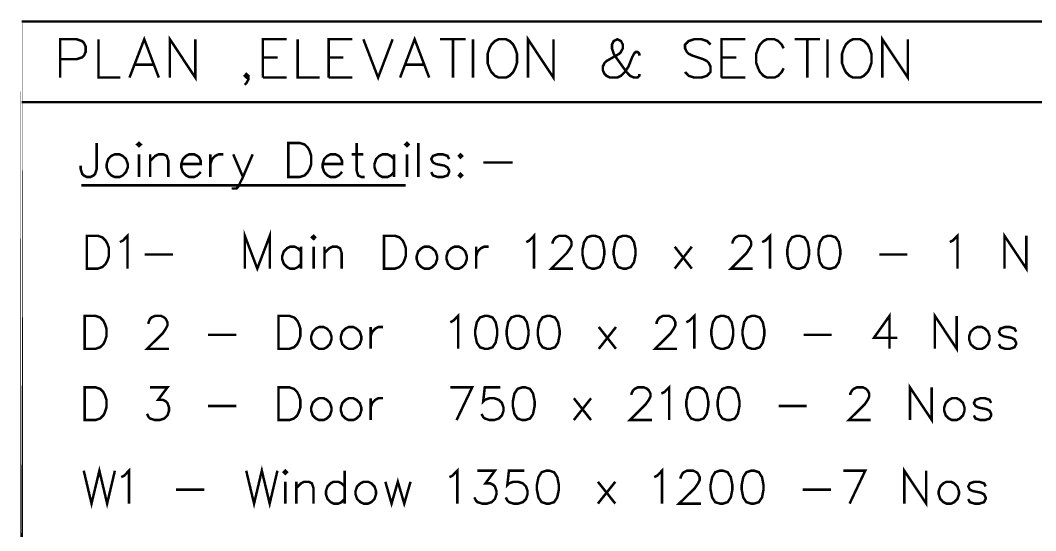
# Model space of a CAD drawing. Header units: millimetres. Extents: x 2845 to 3257, y 1294 to 1582.
# Drawn here: x 3013.9 to 3117.3, y 1393 to 1444.9 of the extents above; entities that cross this region are included whole.
import ezdxf

# ---------------------------------------------------------------- set-up
doc = ezdxf.new("R2010")
doc.units = ezdxf.units.MM
doc.layers.add('P', color=7, linetype='Continuous')

msp = doc.modelspace()

# ---------------------------------------------------------------- linework, layer by layer
at = {"layer": 'P', "const_width": 0.254}
for points in [[(3014.01, 1444.79), (3118.91, 1444.79)], [(3014.01, 1444.79), (3014.01, 1332.69), (3014.01, 1444.79)], [(3025, 1439.09), (3026.5, 1442.99), (3027.98, 1439.09)], [(3029.11, 1439.09), (3029.11, 1442.99), (3031.7, 1439.09), (3031.7, 1442.99)], [(3052.55, 1439.09), (3054.03, 1442.99), (3055.51, 1439.09)], [(3065.57, 1439.09), (3065.57, 1442.99), (3068.16, 1439.09), (3068.16, 1442.99)], [(3101.65, 1439.09), (3101.65, 1442.99), (3104.25, 1439.09), (3104.25, 1442.99)], [(3017.94, 1439.09), (3017.94, 1442.99), (3019.62, 1442.99), (3020.16, 1442.81), (3020.36, 1442.62), (3020.53, 1442.25), (3020.53, 1441.7), (3020.36, 1441.33), (3020.16, 1441.14), (3019.62, 1440.96), (3017.94, 1440.96)], [(3021.84, 1442.99), (3021.84, 1439.09), (3024.08, 1439.09)], [(3038.58, 1439.09), (3038.58, 1442.99), (3041.01, 1442.99)], [(3042.12, 1442.99), (3042.12, 1439.09), (3044.35, 1439.09)], [(3045.28, 1439.09), (3045.28, 1442.99), (3047.7, 1442.99)], [(3048.81, 1442.99), (3050.31, 1439.09), (3051.79, 1442.99)], [(3056.62, 1442.99), (3059.23, 1442.99)], [(3057.93, 1442.99), (3057.93, 1439.09)], [(3059.97, 1439.09), (3059.97, 1442.99)], [(3062.58, 1442.99), (3062.21, 1442.81), (3061.84, 1442.44), (3061.65, 1442.07), (3061.46, 1441.51), (3061.46, 1440.57), (3061.65, 1440.03), (3061.84, 1439.66), (3062.21, 1439.27), (3062.58, 1439.09), (3063.33, 1439.09), (3063.7, 1439.27), (3064.07, 1439.66), (3064.26, 1440.03), (3064.45, 1440.57), (3064.45, 1441.51), (3064.26, 1442.07), (3064.07, 1442.44), (3063.7, 1442.81), (3063.33, 1442.99), (3062.58, 1442.99)], [(3076.91, 1441.33), (3076.91, 1441.51), (3076.73, 1441.7), (3076.54, 1441.7), (3076.36, 1441.51), (3076.17, 1441.14), (3075.8, 1440.2), (3075.43, 1439.66), (3075.04, 1439.27), (3074.67, 1439.09), (3073.93, 1439.09), (3073.56, 1439.27), (3073.36, 1439.46), (3073.19, 1439.83), (3073.19, 1440.2), (3073.36, 1440.57), (3073.56, 1440.77), (3074.86, 1441.51), (3075.04, 1441.7), (3075.23, 1442.07), (3075.23, 1442.44), (3075.04, 1442.81), (3074.67, 1442.99), (3074.3, 1442.81), (3074.12, 1442.44), (3074.12, 1442.07), (3074.3, 1441.51), (3074.67, 1440.96), (3075.6, 1439.66), (3075.97, 1439.27), (3076.36, 1439.09), (3076.73, 1439.09), (3076.91, 1439.27), (3076.91, 1439.46)], [(3084.16, 1442.44), (3083.79, 1442.81), (3083.24, 1442.99), (3082.5, 1442.99), (3081.93, 1442.81), (3081.56, 1442.44), (3081.56, 1442.07), (3081.74, 1441.7), (3081.93, 1441.51), (3082.3, 1441.33), (3083.42, 1440.96), (3083.79, 1440.77), (3083.98, 1440.57), (3084.16, 1440.2), (3084.16, 1439.66), (3083.79, 1439.27), (3083.24, 1439.09), (3082.5, 1439.09), (3081.93, 1439.27), (3081.56, 1439.66)], [(3085.27, 1439.09), (3085.27, 1442.99), (3087.7, 1442.99)], [(3091.6, 1442.07), (3091.41, 1442.44), (3091.04, 1442.81), (3090.67, 1442.99), (3089.92, 1442.99), (3089.55, 1442.81), (3089.18, 1442.44), (3089.01, 1442.07), (3088.81, 1441.51), (3088.81, 1440.57), (3089.01, 1440.03), (3089.18, 1439.66), (3089.55, 1439.27), (3089.92, 1439.09), (3090.67, 1439.09), (3091.04, 1439.27), (3091.41, 1439.66), (3091.6, 1440.03)], [(3092.71, 1442.99), (3095.32, 1442.99)], [(3094.02, 1442.99), (3094.02, 1439.09)], [(3096.06, 1439.09), (3096.06, 1442.99)], [(3098.67, 1442.99), (3098.3, 1442.81), (3097.92, 1442.44), (3097.74, 1442.07), (3097.54, 1441.51), (3097.54, 1440.57), (3097.74, 1440.03), (3097.92, 1439.66), (3098.3, 1439.27), (3098.67, 1439.09), (3099.41, 1439.09), (3099.78, 1439.27), (3100.16, 1439.66), (3100.35, 1440.03), (3100.54, 1440.57), (3100.54, 1441.51), (3100.35, 1442.07), (3100.16, 1442.44), (3099.78, 1442.81), (3099.41, 1442.99), (3098.67, 1442.99)], [(3038.58, 1441.14), (3040.08, 1441.14)], [(3045.28, 1441.14), (3046.78, 1441.14)], [(3085.27, 1441.14), (3086.77, 1441.14)], [(3025.56, 1440.4), (3027.43, 1440.4)], [(3053.09, 1440.4), (3054.95, 1440.4)], [(3037.1, 1439.27), (3036.9, 1439.09), (3036.73, 1439.27), (3036.9, 1439.46), (3037.1, 1439.27), (3037.1, 1438.9), (3036.9, 1438.53), (3036.73, 1438.35)], [(3038.58, 1439.09), (3041.01, 1439.09)], [(3045.28, 1439.09), (3047.7, 1439.09)], [(3085.27, 1439.09), (3087.7, 1439.09)], [(3014.01, 1436.59), (3118.91, 1436.59)], [(3021.66, 1432.44), (3021.66, 1429.8), (3021.5, 1429.3), (3021.34, 1429.13), (3021.01, 1428.97), (3020.67, 1428.97), (3020.34, 1429.13), (3020.18, 1429.3), (3020.02, 1429.8), (3020.02, 1430.13)], [(3025.79, 1432.28), (3025.97, 1432.12), (3026.14, 1432.28), (3025.97, 1432.44), (3025.79, 1432.28)], [(3041.17, 1428.97), (3041.17, 1432.44), (3042.33, 1432.44), (3042.83, 1432.28), (3043.16, 1431.95), (3043.34, 1431.61), (3043.5, 1431.12), (3043.5, 1430.29), (3043.34, 1429.8), (3043.16, 1429.48), (3042.83, 1429.13), (3042.33, 1428.97), (3041.17, 1428.97)], [(3048.12, 1432.44), (3048.12, 1429.64), (3048.28, 1429.13), (3048.61, 1428.97), (3048.95, 1428.97)], [(3053.08, 1432.28), (3053.25, 1432.12), (3053.41, 1432.28), (3053.25, 1432.44), (3053.08, 1432.28)], [(3054.4, 1428.97), (3054.4, 1432.44)], [(3023.5, 1431.28), (3023.14, 1431.12), (3022.83, 1430.8), (3022.67, 1430.29), (3022.67, 1429.95), (3022.83, 1429.48), (3023.14, 1429.13), (3023.5, 1428.97), (3023.99, 1428.97), (3024.31, 1429.13), (3024.64, 1429.48), (3024.82, 1429.95), (3024.82, 1430.29), (3024.64, 1430.8), (3024.31, 1431.12), (3023.99, 1431.28), (3023.5, 1431.28)], [(3025.97, 1431.28), (3025.97, 1428.97)], [(3027.11, 1428.97), (3027.11, 1431.28)], [(3027.11, 1430.62), (3027.62, 1431.12), (3027.94, 1431.28), (3028.44, 1431.28), (3028.79, 1431.12), (3028.95, 1430.62), (3028.95, 1428.97)], [(3030.27, 1430.29), (3032.25, 1430.29), (3032.25, 1430.62), (3032.09, 1430.96), (3031.91, 1431.12), (3031.59, 1431.28), (3031.08, 1431.28), (3030.76, 1431.12), (3030.43, 1430.8), (3030.27, 1430.29), (3030.27, 1429.95), (3030.43, 1429.48), (3030.76, 1429.13), (3031.08, 1428.97), (3031.59, 1428.97), (3031.91, 1429.13), (3032.25, 1429.48)], [(3033.23, 1428.97), (3033.23, 1431.28)], [(3033.23, 1430.29), (3033.41, 1430.8), (3033.73, 1431.12), (3034.08, 1431.28), (3034.56, 1431.28)], [(3035.56, 1431.28), (3036.55, 1428.97), (3037.54, 1431.28)], [(3044.66, 1430.29), (3046.64, 1430.29), (3046.64, 1430.62), (3046.46, 1430.96), (3046.3, 1431.12), (3045.97, 1431.28), (3045.47, 1431.28), (3045.14, 1431.12), (3044.82, 1430.8), (3044.66, 1430.29), (3044.66, 1429.95), (3044.82, 1429.48), (3045.14, 1429.13), (3045.47, 1428.97), (3045.97, 1428.97), (3046.3, 1429.13), (3046.64, 1429.48)], [(3047.63, 1431.28), (3048.79, 1431.28)], [(3051.93, 1430.8), (3051.6, 1431.12), (3051.26, 1431.28), (3050.77, 1431.28), (3050.43, 1431.12), (3050.11, 1430.8), (3049.94, 1430.29), (3049.94, 1429.95), (3050.11, 1429.48), (3050.43, 1429.13), (3050.77, 1428.97), (3051.26, 1428.97), (3051.6, 1429.13), (3051.93, 1429.48)], [(3051.93, 1431.28), (3051.93, 1428.97)], [(3053.25, 1431.28), (3053.25, 1428.97)], [(3057.54, 1430.8), (3057.38, 1431.12), (3056.89, 1431.28), (3056.39, 1431.28), (3055.9, 1431.12), (3055.72, 1430.8), (3055.9, 1430.45), (3056.22, 1430.29), (3057.05, 1430.13), (3057.38, 1429.95), (3057.54, 1429.64), (3057.54, 1429.48), (3057.38, 1429.13), (3056.89, 1428.97), (3056.39, 1428.97), (3055.9, 1429.13), (3055.72, 1429.48)], [(3058.7, 1431.28), (3058.55, 1431.12), (3058.7, 1430.96), (3058.86, 1431.12), (3058.7, 1431.28)], [(3061.01, 1430.45), (3064, 1430.45)], [(3036.55, 1428.97), (3036.06, 1427.98), (3035.88, 1427.8), (3035.4, 1427.8)], [(3058.7, 1429.3), (3058.55, 1429.13), (3058.7, 1428.97), (3058.86, 1429.13), (3058.7, 1429.3)], [(3020.11, 1428.12), (3053.13, 1428.12)], [(3036.74, 1419.65), (3036.74, 1422.99), (3038.01, 1419.65), (3039.28, 1422.99), (3039.28, 1419.65)], [(3020.66, 1419.65), (3020.66, 1422.99), (3021.77, 1422.99), (3022.24, 1422.83), (3022.56, 1422.51), (3022.74, 1422.19), (3022.9, 1421.72), (3022.9, 1420.92), (3022.74, 1420.45), (3022.56, 1420.13), (3022.24, 1419.81), (3021.77, 1419.65), (3020.66, 1419.65)], [(3024.01, 1422.35), (3024.33, 1422.51), (3024.8, 1422.99), (3024.8, 1419.65)], [(3043.57, 1422.83), (3043.75, 1422.67), (3043.9, 1422.83), (3043.75, 1422.99), (3043.57, 1422.83)], [(3050.91, 1419.65), (3050.91, 1422.99), (3052.02, 1422.99), (3052.49, 1422.83), (3052.81, 1422.51), (3052.97, 1422.19), (3053.13, 1421.72), (3053.13, 1420.92), (3052.97, 1420.45), (3052.81, 1420.13), (3052.49, 1419.81), (3052.02, 1419.65), (3050.91, 1419.65)], [(3065.39, 1422.35), (3065.71, 1422.51), (3066.18, 1422.99), (3066.18, 1419.65)], [(3068.09, 1422.19), (3068.09, 1422.35), (3068.25, 1422.67), (3068.41, 1422.83), (3068.74, 1422.99), (3069.38, 1422.99), (3069.69, 1422.83), (3069.85, 1422.67), (3070.01, 1422.35), (3070.01, 1422.03), (3069.85, 1421.72), (3069.53, 1421.24), (3067.93, 1419.65), (3070.17, 1419.65)], [(3072.07, 1422.99), (3071.6, 1422.83), (3071.28, 1422.35), (3071.12, 1421.56), (3071.12, 1421.08), (3071.28, 1420.29), (3071.6, 1419.81), (3072.07, 1419.65), (3072.39, 1419.65), (3072.87, 1419.81), (3073.19, 1420.29), (3073.34, 1421.08), (3073.34, 1421.56), (3073.19, 1422.35), (3072.87, 1422.83), (3072.39, 1422.99), (3072.07, 1422.99)], [(3075.25, 1422.99), (3074.77, 1422.83), (3074.46, 1422.35), (3074.3, 1421.56), (3074.3, 1421.08), (3074.46, 1420.29), (3074.77, 1419.81), (3075.25, 1419.65), (3075.57, 1419.65), (3076.04, 1419.81), (3076.36, 1420.29), (3076.52, 1421.08), (3076.52, 1421.56), (3076.36, 1422.35), (3076.04, 1422.83), (3075.57, 1422.99), (3075.25, 1422.99)], [(3086.4, 1422.19), (3086.4, 1422.35), (3086.56, 1422.67), (3086.71, 1422.83), (3087.03, 1422.99), (3087.67, 1422.99), (3087.98, 1422.83), (3088.14, 1422.67), (3088.3, 1422.35), (3088.3, 1422.03), (3088.14, 1421.72), (3087.83, 1421.24), (3086.24, 1419.65), (3088.46, 1419.65)], [(3089.41, 1422.35), (3089.75, 1422.51), (3090.22, 1422.99), (3090.22, 1419.65)], [(3092.92, 1422.99), (3092.45, 1422.83), (3092.13, 1422.35), (3091.97, 1421.56), (3091.97, 1421.08), (3092.13, 1420.29), (3092.45, 1419.81), (3092.92, 1419.65), (3093.24, 1419.65), (3093.72, 1419.81), (3094.03, 1420.29), (3094.19, 1421.08), (3094.19, 1421.56), (3094.03, 1422.35), (3093.72, 1422.83), (3093.24, 1422.99), (3092.92, 1422.99)], [(3096.1, 1422.99), (3095.62, 1422.83), (3095.3, 1422.35), (3095.15, 1421.56), (3095.15, 1421.08), (3095.3, 1420.29), (3095.62, 1419.81), (3096.1, 1419.65), (3096.42, 1419.65), (3096.89, 1419.81), (3097.21, 1420.29), (3097.37, 1421.08), (3097.37, 1421.56), (3097.21, 1422.35), (3096.89, 1422.83), (3096.42, 1422.99), (3096.1, 1422.99)], [(3108.52, 1422.35), (3108.83, 1422.51), (3109.31, 1422.99), (3109.31, 1419.65)], [(3114.09, 1419.65), (3114.09, 1422.99), (3116.31, 1419.65), (3116.31, 1422.99)], [(3042.46, 1421.4), (3042.14, 1421.72), (3041.82, 1421.88), (3041.35, 1421.88), (3041.03, 1421.72), (3040.71, 1421.4), (3040.55, 1420.92), (3040.55, 1420.61), (3040.71, 1420.13), (3041.03, 1419.81), (3041.35, 1419.65), (3041.82, 1419.65), (3042.14, 1419.81), (3042.46, 1420.13)], [(3042.46, 1421.88), (3042.46, 1419.65)], [(3043.75, 1421.88), (3043.75, 1419.65)], [(3044.86, 1419.65), (3044.86, 1421.88)], [(3044.86, 1421.24), (3045.33, 1421.72), (3045.65, 1421.88), (3046.13, 1421.88), (3046.44, 1421.72), (3046.6, 1421.24), (3046.6, 1419.65)], [(3055.03, 1421.88), (3054.72, 1421.72), (3054.4, 1421.4), (3054.24, 1420.92), (3054.24, 1420.61), (3054.4, 1420.13), (3054.72, 1419.81), (3055.03, 1419.65), (3055.51, 1419.65), (3055.83, 1419.81), (3056.16, 1420.13), (3056.32, 1420.61), (3056.32, 1420.92), (3056.16, 1421.4), (3055.83, 1421.72), (3055.51, 1421.88), (3055.03, 1421.88)], [(3058.07, 1421.88), (3057.75, 1421.72), (3057.43, 1421.4), (3057.28, 1420.92), (3057.28, 1420.61), (3057.43, 1420.13), (3057.75, 1419.81), (3058.07, 1419.65), (3058.55, 1419.65), (3058.86, 1419.81), (3059.18, 1420.13), (3059.34, 1420.61), (3059.34, 1420.92), (3059.18, 1421.4), (3058.86, 1421.72), (3058.55, 1421.88), (3058.07, 1421.88)], [(3060.29, 1419.65), (3060.29, 1421.88)], [(3060.29, 1420.92), (3060.45, 1421.4), (3060.77, 1421.72), (3061.09, 1421.88), (3061.56, 1421.88)], [(3080.51, 1419.65), (3082.25, 1421.88)], [(3082.25, 1419.65), (3080.51, 1421.88)], [(3026.55, 1421.08), (3029.42, 1421.08)], [(3101.35, 1421.08), (3104.21, 1421.08)], [(3020.43, 1411.49), (3020.43, 1414.84), (3021.54, 1414.84), (3022.01, 1414.68), (3022.33, 1414.36), (3022.49, 1414.03), (3022.65, 1413.55), (3022.65, 1412.76), (3022.49, 1412.28), (3022.33, 1411.96), (3022.01, 1411.65), (3021.54, 1411.49), (3020.43, 1411.49)], [(3026.94, 1414.03), (3026.94, 1414.19), (3027.09, 1414.52), (3027.25, 1414.68), (3027.59, 1414.84), (3028.22, 1414.84), (3028.54, 1414.68), (3028.7, 1414.52), (3028.86, 1414.19), (3028.86, 1413.87), (3028.7, 1413.55), (3028.38, 1413.07), (3026.78, 1411.49), (3029.02, 1411.49)], [(3040.17, 1411.49), (3040.17, 1414.84), (3041.28, 1414.84), (3041.75, 1414.68), (3042.07, 1414.36), (3042.23, 1414.03), (3042.39, 1413.55), (3042.39, 1412.76), (3042.23, 1412.28), (3042.07, 1411.96), (3041.75, 1411.65), (3041.28, 1411.49), (3040.17, 1411.49)], [(3057.66, 1414.19), (3057.98, 1414.36), (3058.46, 1414.84), (3058.46, 1411.49)], [(3061.17, 1414.84), (3060.68, 1414.68), (3060.36, 1414.19), (3060.2, 1413.39), (3060.2, 1412.92), (3060.36, 1412.12), (3060.68, 1411.65), (3061.17, 1411.49), (3061.49, 1411.49), (3061.97, 1411.65), (3062.28, 1412.12), (3062.44, 1412.92), (3062.44, 1413.39), (3062.28, 1414.19), (3061.97, 1414.68), (3061.49, 1414.84), (3061.17, 1414.84)], [(3064.35, 1414.84), (3063.87, 1414.68), (3063.55, 1414.19), (3063.4, 1413.39), (3063.4, 1412.92), (3063.55, 1412.12), (3063.87, 1411.65), (3064.35, 1411.49), (3064.67, 1411.49), (3065.14, 1411.65), (3065.46, 1412.12), (3065.62, 1412.92), (3065.62, 1413.39), (3065.46, 1414.19), (3065.14, 1414.68), (3064.67, 1414.84), (3064.35, 1414.84)], [(3067.52, 1414.84), (3067.05, 1414.68), (3066.73, 1414.19), (3066.57, 1413.39), (3066.57, 1412.92), (3066.73, 1412.12), (3067.05, 1411.65), (3067.52, 1411.49), (3067.84, 1411.49), (3068.32, 1411.65), (3068.63, 1412.12), (3068.79, 1412.92), (3068.79, 1413.39), (3068.63, 1414.19), (3068.32, 1414.68), (3067.84, 1414.84), (3067.52, 1414.84)], [(3078.67, 1414.03), (3078.67, 1414.19), (3078.83, 1414.52), (3078.99, 1414.68), (3079.31, 1414.84), (3079.94, 1414.84), (3080.26, 1414.68), (3080.42, 1414.52), (3080.58, 1414.19), (3080.58, 1413.87), (3080.42, 1413.55), (3080.1, 1413.07), (3078.51, 1411.49), (3080.73, 1411.49)], [(3081.69, 1414.19), (3082.02, 1414.36), (3082.5, 1414.84), (3082.5, 1411.49)], [(3085.2, 1414.84), (3084.72, 1414.68), (3084.4, 1414.19), (3084.24, 1413.39), (3084.24, 1412.92), (3084.4, 1412.12), (3084.72, 1411.65), (3085.2, 1411.49), (3085.51, 1411.49), (3085.99, 1411.65), (3086.31, 1412.12), (3086.47, 1412.92), (3086.47, 1413.39), (3086.31, 1414.19), (3085.99, 1414.68), (3085.51, 1414.84), (3085.2, 1414.84)], [(3088.37, 1414.84), (3087.9, 1414.68), (3087.58, 1414.19), (3087.42, 1413.39), (3087.42, 1412.92), (3087.58, 1412.12), (3087.9, 1411.65), (3088.37, 1411.49), (3088.69, 1411.49), (3089.17, 1411.65), (3089.48, 1412.12), (3089.64, 1412.92), (3089.64, 1413.39), (3089.48, 1414.19), (3089.17, 1414.68), (3088.69, 1414.84), (3088.37, 1414.84)], [(3102.38, 1411.49), (3102.38, 1414.84), (3100.79, 1412.6), (3103.19, 1412.6)], [(3107, 1411.49), (3107, 1414.84), (3109.22, 1411.49), (3109.22, 1414.84)], [(3044.29, 1413.71), (3043.98, 1413.55), (3043.66, 1413.23), (3043.5, 1412.76), (3043.5, 1412.44), (3043.66, 1411.96), (3043.98, 1411.65), (3044.29, 1411.49), (3044.77, 1411.49), (3045.09, 1411.65), (3045.4, 1411.96), (3045.56, 1412.44), (3045.56, 1412.76), (3045.4, 1413.23), (3045.09, 1413.55), (3044.77, 1413.71), (3044.29, 1413.71)], [(3047.31, 1413.71), (3046.99, 1413.55), (3046.67, 1413.23), (3046.52, 1412.76), (3046.52, 1412.44), (3046.67, 1411.96), (3046.99, 1411.65), (3047.31, 1411.49), (3047.79, 1411.49), (3048.1, 1411.65), (3048.44, 1411.96), (3048.6, 1412.44), (3048.6, 1412.76), (3048.44, 1413.23), (3048.1, 1413.55), (3047.79, 1413.71), (3047.31, 1413.71)], [(3049.55, 1411.49), (3049.55, 1413.71)], [(3049.55, 1412.76), (3049.71, 1413.23), (3050.03, 1413.55), (3050.34, 1413.71), (3050.82, 1413.71)], [(3072.78, 1411.49), (3074.53, 1413.71)], [(3074.53, 1411.49), (3072.78, 1413.71)], [(3111.3, 1413.71), (3110.97, 1413.55), (3110.65, 1413.23), (3110.49, 1412.76), (3110.49, 1412.44), (3110.65, 1411.96), (3110.97, 1411.65), (3111.3, 1411.49), (3111.78, 1411.49), (3112.1, 1411.65), (3112.41, 1411.96), (3112.57, 1412.44), (3112.57, 1412.76), (3112.41, 1413.23), (3112.1, 1413.55), (3111.78, 1413.71), (3111.3, 1413.71)], [(3115.27, 1413.23), (3115.11, 1413.55), (3114.64, 1413.71), (3114.16, 1413.71), (3113.68, 1413.55), (3113.53, 1413.23), (3113.68, 1412.92), (3114, 1412.76), (3114.8, 1412.6), (3115.11, 1412.44), (3115.27, 1412.12), (3115.27, 1411.96), (3115.11, 1411.65), (3114.64, 1411.49), (3114.16, 1411.49), (3113.68, 1411.65), (3113.53, 1411.96)], [(3032.99, 1412.92), (3035.86, 1412.92)], [(3093.63, 1412.92), (3096.49, 1412.92)], [(3020.43, 1404.24), (3020.43, 1407.57), (3021.54, 1407.57), (3022.01, 1407.41), (3022.33, 1407.09), (3022.49, 1406.78), (3022.65, 1406.3), (3022.65, 1405.51), (3022.49, 1405.03), (3022.33, 1404.71), (3022.01, 1404.4), (3021.54, 1404.24), (3020.43, 1404.24)], [(3027.09, 1407.57), (3028.86, 1407.57), (3027.91, 1406.3), (3028.38, 1406.3), (3028.7, 1406.14), (3028.86, 1405.98), (3029.02, 1405.51), (3029.02, 1405.19), (3028.86, 1404.71), (3028.54, 1404.4), (3028.07, 1404.24), (3027.59, 1404.24), (3027.09, 1404.4), (3026.94, 1404.55), (3026.78, 1404.87)], [(3040.17, 1404.24), (3040.17, 1407.57), (3041.28, 1407.57), (3041.75, 1407.41), (3042.07, 1407.09), (3042.23, 1406.78), (3042.39, 1406.3), (3042.39, 1405.51), (3042.23, 1405.03), (3042.07, 1404.71), (3041.75, 1404.4), (3041.28, 1404.24), (3040.17, 1404.24)], [(3057.66, 1407.57), (3059.89, 1407.57), (3058.3, 1404.24)], [(3062.76, 1407.57), (3061.17, 1407.57), (3061.01, 1406.14), (3061.17, 1406.3), (3061.65, 1406.46), (3062.13, 1406.46), (3062.6, 1406.3), (3062.92, 1405.98), (3063.08, 1405.51), (3063.08, 1405.19), (3062.92, 1404.71), (3062.6, 1404.4), (3062.13, 1404.24), (3061.65, 1404.24), (3061.17, 1404.4), (3061.01, 1404.55), (3060.84, 1404.87)], [(3064.98, 1407.57), (3064.51, 1407.41), (3064.19, 1406.94), (3064.03, 1406.14), (3064.03, 1405.67), (3064.19, 1404.87), (3064.51, 1404.4), (3064.98, 1404.24), (3065.3, 1404.24), (3065.78, 1404.4), (3066.09, 1404.87), (3066.25, 1405.67), (3066.25, 1406.14), (3066.09, 1406.94), (3065.78, 1407.41), (3065.3, 1407.57), (3064.98, 1407.57)], [(3076.11, 1406.78), (3076.11, 1406.94), (3076.27, 1407.25), (3076.43, 1407.41), (3076.75, 1407.57), (3077.38, 1407.57), (3077.72, 1407.41), (3077.88, 1407.25), (3078.04, 1406.94), (3078.04, 1406.62), (3077.88, 1406.3), (3077.54, 1405.82), (3075.95, 1404.24), (3078.19, 1404.24)], [(3079.15, 1406.94), (3079.46, 1407.09), (3079.94, 1407.57), (3079.94, 1404.24)], [(3082.66, 1407.57), (3082.18, 1407.41), (3081.86, 1406.94), (3081.69, 1406.14), (3081.69, 1405.67), (3081.86, 1404.87), (3082.18, 1404.4), (3082.66, 1404.24), (3082.97, 1404.24), (3083.45, 1404.4), (3083.77, 1404.87), (3083.93, 1405.67), (3083.93, 1406.14), (3083.77, 1406.94), (3083.45, 1407.41), (3082.97, 1407.57), (3082.66, 1407.57)], [(3085.83, 1407.57), (3085.36, 1407.41), (3085.04, 1406.94), (3084.88, 1406.14), (3084.88, 1405.67), (3085.04, 1404.87), (3085.36, 1404.4), (3085.83, 1404.24), (3086.15, 1404.24), (3086.63, 1404.4), (3086.94, 1404.87), (3087.1, 1405.67), (3087.1, 1406.14), (3086.94, 1406.94), (3086.63, 1407.41), (3086.15, 1407.57), (3085.83, 1407.57)], [(3098.39, 1406.78), (3098.39, 1406.94), (3098.57, 1407.25), (3098.73, 1407.41), (3099.04, 1407.57), (3099.68, 1407.57), (3100, 1407.41), (3100.16, 1407.25), (3100.31, 1406.94), (3100.31, 1406.62), (3100.16, 1406.3), (3099.84, 1405.82), (3098.23, 1404.24), (3100.47, 1404.24)], [(3104.46, 1404.24), (3104.46, 1407.57), (3106.68, 1404.24), (3106.68, 1407.57)], [(3044.29, 1406.46), (3043.98, 1406.3), (3043.66, 1405.98), (3043.5, 1405.51), (3043.5, 1405.19), (3043.66, 1404.71), (3043.98, 1404.4), (3044.29, 1404.24), (3044.77, 1404.24), (3045.09, 1404.4), (3045.4, 1404.71), (3045.56, 1405.19), (3045.56, 1405.51), (3045.4, 1405.98), (3045.09, 1406.3), (3044.77, 1406.46), (3044.29, 1406.46)], [(3047.31, 1406.46), (3046.99, 1406.3), (3046.67, 1405.98), (3046.52, 1405.51), (3046.52, 1405.19), (3046.67, 1404.71), (3046.99, 1404.4), (3047.31, 1404.24), (3047.79, 1404.24), (3048.1, 1404.4), (3048.44, 1404.71), (3048.6, 1405.19), (3048.6, 1405.51), (3048.44, 1405.98), (3048.1, 1406.3), (3047.79, 1406.46), (3047.31, 1406.46)], [(3049.55, 1404.24), (3049.55, 1406.46)], [(3049.55, 1405.51), (3049.71, 1405.98), (3050.03, 1406.3), (3050.34, 1406.46), (3050.82, 1406.46)], [(3070.24, 1404.24), (3071.99, 1406.46)], [(3071.99, 1404.24), (3070.24, 1406.46)], [(3108.75, 1406.46), (3108.43, 1406.3), (3108.11, 1405.98), (3107.95, 1405.51), (3107.95, 1405.19), (3108.11, 1404.71), (3108.43, 1404.4), (3108.75, 1404.24), (3109.22, 1404.24), (3109.54, 1404.4), (3109.86, 1404.71), (3110.02, 1405.19), (3110.02, 1405.51), (3109.86, 1405.98), (3109.54, 1406.3), (3109.22, 1406.46), (3108.75, 1406.46)], [(3112.73, 1405.98), (3112.57, 1406.3), (3112.1, 1406.46), (3111.62, 1406.46), (3111.14, 1406.3), (3110.97, 1405.98), (3111.14, 1405.67), (3111.46, 1405.51), (3112.26, 1405.35), (3112.57, 1405.19), (3112.73, 1404.87), (3112.73, 1404.71), (3112.57, 1404.4), (3112.1, 1404.24), (3111.62, 1404.24), (3111.14, 1404.4), (3110.97, 1404.71)], [(3032.99, 1405.67), (3035.86, 1405.67)], [(3091.09, 1405.67), (3093.95, 1405.67)], [(3020.34, 1399.09), (3021.13, 1395.74), (3021.93, 1399.09), (3022.72, 1395.74), (3023.51, 1399.09)], [(3024.15, 1398.43), (3024.47, 1398.59), (3024.94, 1399.09), (3024.94, 1395.74)], [(3036.88, 1399.09), (3037.68, 1395.74), (3038.47, 1399.09), (3039.27, 1395.74), (3040.06, 1399.09)], [(3040.71, 1398.93), (3040.87, 1398.77), (3041.03, 1398.93), (3040.87, 1399.09), (3040.71, 1398.93)], [(3046.9, 1399.09), (3046.9, 1395.74)], [(3057.57, 1398.43), (3057.89, 1398.59), (3058.37, 1399.09), (3058.37, 1395.74)], [(3060.43, 1399.09), (3062.2, 1399.09), (3061.24, 1397.8), (3061.72, 1397.8), (3062.04, 1397.64), (3062.2, 1397.48), (3062.36, 1397.01), (3062.36, 1396.69), (3062.2, 1396.21), (3061.88, 1395.89), (3061.4, 1395.74), (3060.91, 1395.74), (3060.43, 1395.89), (3060.27, 1396.05), (3060.11, 1396.37)], [(3065.21, 1399.09), (3063.63, 1399.09), (3063.47, 1397.64), (3063.63, 1397.8), (3064.1, 1397.96), (3064.58, 1397.96), (3065.05, 1397.8), (3065.37, 1397.48), (3065.53, 1397.01), (3065.53, 1396.69), (3065.37, 1396.21), (3065.05, 1395.89), (3064.58, 1395.74), (3064.1, 1395.74), (3063.63, 1395.89), (3063.47, 1396.05), (3063.31, 1396.37)], [(3067.44, 1399.09), (3066.96, 1398.93), (3066.64, 1398.43), (3066.48, 1397.64), (3066.48, 1397.16), (3066.64, 1396.37), (3066.96, 1395.89), (3067.44, 1395.74), (3067.75, 1395.74), (3068.23, 1395.89), (3068.55, 1396.37), (3068.71, 1397.16), (3068.71, 1397.64), (3068.55, 1398.43), (3068.23, 1398.93), (3067.75, 1399.09), (3067.44, 1399.09)], [(3078.42, 1398.43), (3078.74, 1398.59), (3079.22, 1399.09), (3079.22, 1395.74)], [(3081.12, 1398.28), (3081.12, 1398.43), (3081.28, 1398.77), (3081.44, 1398.93), (3081.76, 1399.09), (3082.41, 1399.09), (3082.73, 1398.93), (3082.89, 1398.77), (3083.05, 1398.43), (3083.05, 1398.12), (3082.89, 1397.8), (3082.57, 1397.32), (3080.96, 1395.74), (3083.2, 1395.74)], [(3085.11, 1399.09), (3084.63, 1398.93), (3084.32, 1398.43), (3084.16, 1397.64), (3084.16, 1397.16), (3084.32, 1396.37), (3084.63, 1395.89), (3085.11, 1395.74), (3085.43, 1395.74), (3085.9, 1395.89), (3086.22, 1396.37), (3086.38, 1397.16), (3086.38, 1397.64), (3086.22, 1398.43), (3085.9, 1398.93), (3085.43, 1399.09), (3085.11, 1399.09)], [(3088.28, 1399.09), (3087.81, 1398.93), (3087.49, 1398.43), (3087.33, 1397.64), (3087.33, 1397.16), (3087.49, 1396.37), (3087.81, 1395.89), (3088.28, 1395.74), (3088.6, 1395.74), (3089.08, 1395.89), (3089.4, 1396.37), (3089.55, 1397.16), (3089.55, 1397.64), (3089.4, 1398.43), (3089.08, 1398.93), (3088.6, 1399.09), (3088.28, 1399.09)], [(3097.69, 1399.09), (3099.91, 1399.09), (3098.32, 1395.74)], [(3103.89, 1395.74), (3103.89, 1399.09), (3106.12, 1395.74), (3106.12, 1399.09)], [(3040.87, 1397.96), (3040.87, 1395.74)], [(3041.98, 1395.74), (3041.98, 1397.96)], [(3041.98, 1397.32), (3042.46, 1397.8), (3042.78, 1397.96), (3043.25, 1397.96), (3043.57, 1397.8), (3043.73, 1397.32), (3043.73, 1395.74)], [(3046.9, 1397.48), (3046.59, 1397.8), (3046.27, 1397.96), (3045.79, 1397.96), (3045.47, 1397.8), (3045.16, 1397.48), (3045, 1397.01), (3045, 1396.69), (3045.16, 1396.21), (3045.47, 1395.89), (3045.79, 1395.74), (3046.27, 1395.74), (3046.59, 1395.89), (3046.9, 1396.21)], [(3048.83, 1397.96), (3048.51, 1397.8), (3048.17, 1397.48), (3048.01, 1397.01), (3048.01, 1396.69), (3048.17, 1396.21), (3048.51, 1395.89), (3048.83, 1395.74), (3049.3, 1395.74), (3049.62, 1395.89), (3049.94, 1396.21), (3050.1, 1396.69), (3050.1, 1397.01), (3049.94, 1397.48), (3049.62, 1397.8), (3049.3, 1397.96), (3048.83, 1397.96)], [(3051.05, 1397.96), (3051.68, 1395.74), (3052.32, 1397.96), (3052.97, 1395.74), (3053.61, 1397.96)], [(3072.69, 1395.74), (3074.46, 1397.96)], [(3074.46, 1395.74), (3072.69, 1397.96)], [(3108.18, 1397.96), (3107.86, 1397.8), (3107.55, 1397.48), (3107.39, 1397.01), (3107.39, 1396.69), (3107.55, 1396.21), (3107.86, 1395.89), (3108.18, 1395.74), (3108.66, 1395.74), (3108.97, 1395.89), (3109.29, 1396.21), (3109.45, 1396.69), (3109.45, 1397.01), (3109.29, 1397.48), (3108.97, 1397.8), (3108.66, 1397.96), (3108.18, 1397.96)], [(3112.17, 1397.48), (3112.01, 1397.8), (3111.53, 1397.96), (3111.04, 1397.96), (3110.56, 1397.8), (3110.4, 1397.48), (3110.56, 1397.16), (3110.88, 1397.01), (3111.69, 1396.85), (3112.01, 1396.69), (3112.17, 1396.37), (3112.17, 1396.21), (3112.01, 1395.89), (3111.53, 1395.74), (3111.04, 1395.74), (3110.56, 1395.89), (3110.4, 1396.21)], [(3029.72, 1397.16), (3032.6, 1397.16)], [(3093.54, 1397.16), (3096.42, 1397.16)]]:
    msp.add_lwpolyline(points, dxfattribs=at)

doc.saveas('drawing.dxf')
